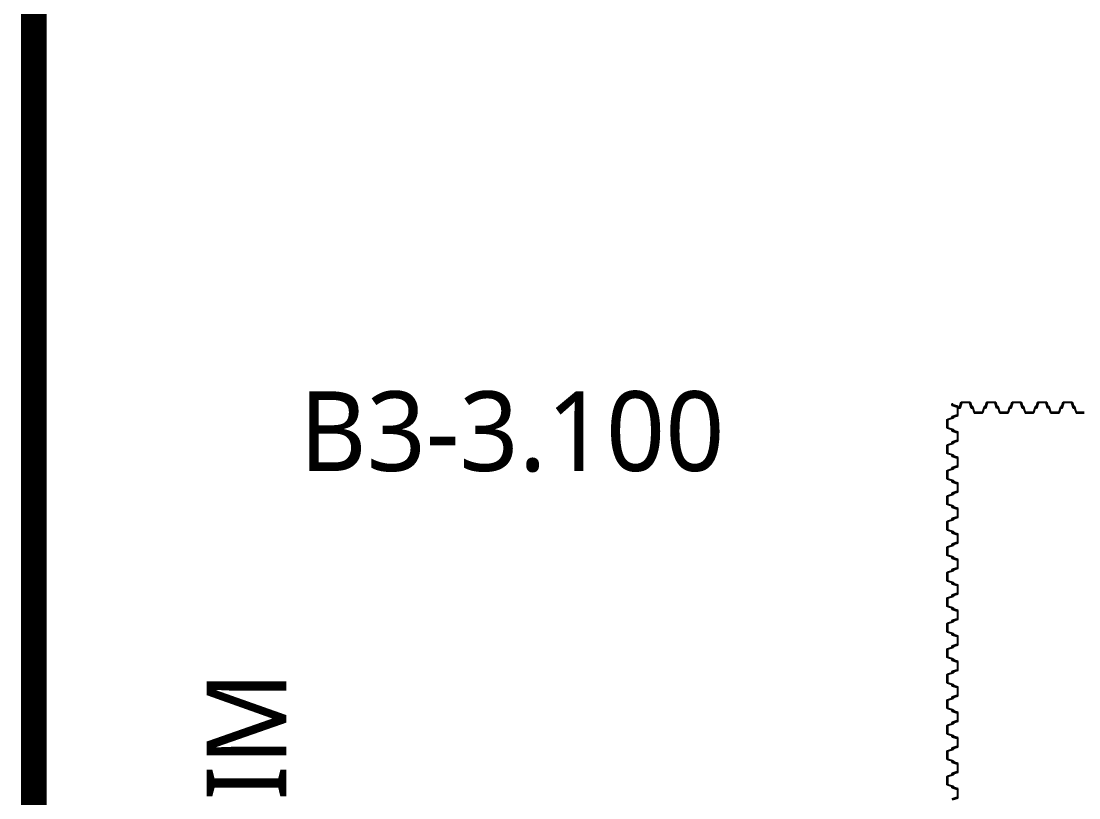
# Model space of a CAD drawing. Header units: millimetres. Extents: x -383953 to 676589, y -101685 to 196247.
# Drawn here: x -800 to 32394, y 56870 to 81245 of the extents above; entities that cross this region are included whole.
import ezdxf
from ezdxf.enums import TextEntityAlignment as Align

# ---------------------------------------------------------------- set-up
doc = ezdxf.new("R2010")
doc.units = ezdxf.units.MM
doc.layers.add('C-TEXT', color=7, linetype='Continuous')
doc.layers.add('SHEET Pile', color=2, linetype='Continuous')
doc.layers.add('NDC_S_DIM', color=1, linetype='Continuous', lineweight=15)
doc.styles.add('JY-T', font='malgun.ttf')

msp = doc.modelspace()

# ---------------------------------------------------------------- hatches: boundary and pattern name
at = {"layer": 'NDC_S_DIM', "ltscale": 100}
h = msp.add_hatch(dxfattribs=at)
h.set_pattern_fill('CROSS', color=256, scale=50)
h.paths.add_polyline_path([(87300, 89500), (87300, 71950), (63350, 71950), (63350, 66800), (44500, 66800), (44500, 64200), (3550, 64200), (3550, 89500)], flags=17)
h.paths.add_polyline_path([(87300, 89500), (87300, 71950), (63350, 71950), (63350, 66800), (44500, 66800), (44500, 64200), (3550, 64200), (3550, 89500)], flags=17)

# ---------------------------------------------------------------- linework, layer by layer
at = {"layer": 'NDC_S_DIM', "color": 3, "ltscale": 100, "const_width": 800}
msp.add_lwpolyline([(-400, 89900), (-400, 44500)], dxfattribs=at)
at = {"layer": 'SHEET Pile'}
for points in [[(28415.7, 69189.8), (28578.9, 69139.8, -0.2992329), (28588.7, 69124.9), (28588.7, 68896.7, -0.2992329), (28578.9, 68881.8), (28415.4, 68831.6, 0.2992329), (28405.9, 68817.2), (28405.9, 68809.8, 0.5351003), (28426.4, 68796), (28442.4, 68801.7, 0.2992329), (28444.2, 68804.4), (28444.2, 68811.8, 0.5393699), (28440.1, 68814.5), (28422.8, 68807.1, -0.5393699), (28418.7, 68809.8), (28418.7, 68817.2, -0.2992329), (28420.5, 68819.9), (28591.7, 68873.4, 0.2992329), (28601.5, 68888.3), (28601.5, 69133.3, 0.2992329), (28591.7, 69148.2), (28420.5, 69201.7, -0.2992329), (28418.7, 69204.4), (28418.7, 69211.8, -0.5393699), (28422.8, 69214.5), (28440.1, 69207.1, 0.5393699), (28444.2, 69209.8), (28444.2, 69217.2, 0.2992329), (28442.4, 69219.9), (28426.4, 69225.6, 0.5351003), (28405.9, 69211.8), (28405.9, 69204.4, 0.2992329), (28415.4, 69190)], [(29021.6, 69104.3), (28971.6, 69267.5, 0.2992329), (28956.7, 69277.2), (28728.5, 69277.2, 0.2992329), (28713.6, 69267.5), (28663.4, 69104, -0.2992329), (28649, 69094.5), (28641.5, 69094.5, -0.5351003), (28627.8, 69114.9), (28633.5, 69131, -0.2992329), (28636.2, 69132.8), (28643.6, 69132.8, -0.5393699), (28646.3, 69128.6), (28638.8, 69111.4, 0.5393699), (28641.5, 69107.2), (28649, 69107.2, 0.2992329), (28651.7, 69109), (28705.2, 69280.2, -0.2992329), (28720.1, 69290), (28965.1, 69290, -0.2992329), (28980, 69280.2), (29033.5, 69109, 0.2992329), (29036.2, 69107.2), (29043.6, 69107.2, 0.5393699), (29046.3, 69111.4), (29038.8, 69128.6, -0.5393699), (29041.5, 69132.8), (29049, 69132.8, -0.2992329), (29051.7, 69131), (29057.4, 69114.9, -0.5351003), (29043.6, 69094.5), (29036.2, 69094.5, -0.2992329), (29021.8, 69104)], [(29421.6, 69135.7), (29371.6, 68972.5, -0.2992329), (29356.7, 68962.8), (29128.5, 68962.8, -0.2992329), (29113.6, 68972.5), (29063.4, 69136, 0.2992329), (29049, 69145.5), (29041.5, 69145.5, 0.5351003), (29027.8, 69125.1), (29033.5, 69109, 0.2992329), (29036.2, 69107.2), (29043.6, 69107.2, 0.5393699), (29046.3, 69111.4), (29038.8, 69128.6, -0.5393699), (29041.5, 69132.8), (29049, 69132.8, -0.2992329), (29051.7, 69131), (29105.2, 68959.8, 0.2992329), (29120.1, 68950), (29365.1, 68950, 0.2992329), (29380, 68959.8), (29433.5, 69131, -0.2992329), (29436.2, 69132.8), (29443.6, 69132.8, -0.5393699), (29446.3, 69128.6), (29438.8, 69111.4, 0.5393699), (29441.5, 69107.2), (29449, 69107.2, 0.2992329), (29451.7, 69109), (29457.4, 69125.1, 0.5351003), (29443.6, 69145.5), (29436.2, 69145.5, 0.2992329), (29421.8, 69136)], [(29821.6, 69104.3), (29771.6, 69267.5, 0.2992329), (29756.7, 69277.2), (29528.5, 69277.2, 0.2992329), (29513.6, 69267.5), (29463.4, 69104, -0.2992329), (29449, 69094.5), (29441.5, 69094.5, -0.5351003), (29427.8, 69114.9), (29433.5, 69131, -0.2992329), (29436.2, 69132.8), (29443.6, 69132.8, -0.5393699), (29446.3, 69128.6), (29438.8, 69111.4, 0.5393699), (29441.5, 69107.2), (29449, 69107.2, 0.2992329), (29451.7, 69109), (29505.2, 69280.2, -0.2992329), (29520.1, 69290), (29765.1, 69290, -0.2992329), (29780, 69280.2), (29833.5, 69109, 0.2992329), (29836.2, 69107.2), (29843.6, 69107.2, 0.5393699), (29846.3, 69111.4), (29838.8, 69128.6, -0.5393699), (29841.5, 69132.8), (29849, 69132.8, -0.2992329), (29851.7, 69131), (29857.4, 69114.9, -0.5351003), (29843.6, 69094.5), (29836.2, 69094.5, -0.2992329), (29821.8, 69104)], [(30221.6, 69135.7), (30171.6, 68972.5, -0.2992329), (30156.7, 68962.8), (29928.5, 68962.8, -0.2992329), (29913.6, 68972.5), (29863.4, 69136, 0.2992329), (29849, 69145.5), (29841.5, 69145.5, 0.5351003), (29827.8, 69125.1), (29833.5, 69109, 0.2992329), (29836.2, 69107.2), (29843.6, 69107.2, 0.5393699), (29846.3, 69111.4), (29838.8, 69128.6, -0.5393699), (29841.5, 69132.8), (29849, 69132.8, -0.2992329), (29851.7, 69131), (29905.2, 68959.8, 0.2992329), (29920.1, 68950), (30165.1, 68950, 0.2992329), (30180, 68959.8), (30233.5, 69131, -0.2992329), (30236.2, 69132.8), (30243.6, 69132.8, -0.5393699), (30246.3, 69128.6), (30238.8, 69111.4, 0.5393699), (30241.5, 69107.2), (30249, 69107.2, 0.2992329), (30251.7, 69109), (30257.4, 69125.1, 0.5351003), (30243.6, 69145.5), (30236.2, 69145.5, 0.2992329), (30221.8, 69136)], [(30621.6, 69104.3), (30571.6, 69267.5, 0.2992329), (30556.7, 69277.2), (30328.5, 69277.2, 0.2992329), (30313.6, 69267.5), (30263.4, 69104, -0.2992329), (30249, 69094.5), (30241.5, 69094.5, -0.5351003), (30227.8, 69114.9), (30233.5, 69131, -0.2992329), (30236.2, 69132.8), (30243.6, 69132.8, -0.5393699), (30246.3, 69128.6), (30238.8, 69111.4, 0.5393699), (30241.5, 69107.2), (30249, 69107.2, 0.2992329), (30251.7, 69109), (30305.2, 69280.2, -0.2992329), (30320.1, 69290), (30565.1, 69290, -0.2992329), (30580, 69280.2), (30633.5, 69109, 0.2992329), (30636.2, 69107.2), (30643.6, 69107.2, 0.5393699), (30646.3, 69111.4), (30638.8, 69128.6, -0.5393699), (30641.5, 69132.8), (30649, 69132.8, -0.2992329), (30651.7, 69131), (30657.4, 69114.9, -0.5351003), (30643.6, 69094.5), (30636.2, 69094.5, -0.2992329), (30621.8, 69104)], [(31021.6, 69135.7), (30971.6, 68972.5, -0.2992329), (30956.7, 68962.8), (30728.5, 68962.8, -0.2992329), (30713.6, 68972.5), (30663.4, 69136, 0.2992329), (30649, 69145.5), (30641.5, 69145.5, 0.5351003), (30627.8, 69125.1), (30633.5, 69109, 0.2992329), (30636.2, 69107.2), (30643.6, 69107.2, 0.5393699), (30646.3, 69111.4), (30638.8, 69128.6, -0.5393699), (30641.5, 69132.8), (30649, 69132.8, -0.2992329), (30651.7, 69131), (30705.2, 68959.8, 0.2992329), (30720.1, 68950), (30965.1, 68950, 0.2992329), (30980, 68959.8), (31033.5, 69131, -0.2992329), (31036.2, 69132.8), (31043.6, 69132.8, -0.5393699), (31046.3, 69128.6), (31038.8, 69111.4, 0.5393699), (31041.5, 69107.2), (31049, 69107.2, 0.2992329), (31051.7, 69109), (31057.4, 69125.1, 0.5351003), (31043.6, 69145.5), (31036.2, 69145.5, 0.2992329), (31021.8, 69136)], [(31421.6, 69104.3), (31371.6, 69267.5, 0.2992329), (31356.7, 69277.2), (31128.5, 69277.2, 0.2992329), (31113.6, 69267.5), (31063.4, 69104, -0.2992329), (31049, 69094.5), (31041.5, 69094.5, -0.5351003), (31027.8, 69114.9), (31033.5, 69131, -0.2992329), (31036.2, 69132.8), (31043.6, 69132.8, -0.5393699), (31046.3, 69128.6), (31038.8, 69111.4, 0.5393699), (31041.5, 69107.2), (31049, 69107.2, 0.2992329), (31051.7, 69109), (31105.2, 69280.2, -0.2992329), (31120.1, 69290), (31365.1, 69290, -0.2992329), (31380, 69280.2), (31433.5, 69109, 0.2992329), (31436.2, 69107.2), (31443.6, 69107.2, 0.5393699), (31446.3, 69111.4), (31438.8, 69128.6, -0.5393699), (31441.5, 69132.8), (31449, 69132.8, -0.2992329), (31451.7, 69131), (31457.4, 69114.9, -0.5351003), (31443.6, 69094.5), (31436.2, 69094.5, -0.2992329), (31421.8, 69104)], [(31821.6, 69135.7), (31771.6, 68972.5, -0.2992329), (31756.7, 68962.8), (31528.5, 68962.8, -0.2992329), (31513.6, 68972.5), (31463.4, 69136, 0.2992329), (31449, 69145.5), (31441.5, 69145.5, 0.5351003), (31427.8, 69125.1), (31433.5, 69109, 0.2992329), (31436.2, 69107.2), (31443.6, 69107.2, 0.5393699), (31446.3, 69111.4), (31438.8, 69128.6, -0.5393699), (31441.5, 69132.8), (31449, 69132.8, -0.2992329), (31451.7, 69131), (31505.2, 68959.8, 0.2992329), (31520.1, 68950), (31765.1, 68950, 0.2992329), (31780, 68959.8), (31833.5, 69131, -0.2992329), (31836.2, 69132.8), (31843.6, 69132.8, -0.5393699), (31846.3, 69128.6), (31838.8, 69111.4, 0.5393699), (31841.5, 69107.2), (31849, 69107.2, 0.2992329), (31851.7, 69109), (31857.4, 69125.1, 0.5351003), (31843.6, 69145.5), (31836.2, 69145.5, 0.2992329), (31821.8, 69136)], [(32221.6, 69104.3), (32171.6, 69267.5, 0.2992329), (32156.7, 69277.2), (31928.5, 69277.2, 0.2992329), (31913.6, 69267.5), (31863.4, 69104, -0.2992329), (31849, 69094.5), (31841.5, 69094.5, -0.5351003), (31827.8, 69114.9), (31833.5, 69131, -0.2992329), (31836.2, 69132.8), (31843.6, 69132.8, -0.5393699), (31846.3, 69128.6), (31838.8, 69111.4, 0.5393699), (31841.5, 69107.2), (31849, 69107.2, 0.2992329), (31851.7, 69109), (31905.2, 69280.2, -0.2992329), (31920.1, 69290), (32165.1, 69290, -0.2992329), (32180, 69280.2), (32233.5, 69109, 0.2992329), (32236.2, 69107.2), (32243.6, 69107.2, 0.5393699), (32246.3, 69111.4), (32238.8, 69128.6, -0.5393699), (32241.5, 69132.8), (32249, 69132.8, -0.2992329), (32251.7, 69131), (32257.4, 69114.9, -0.5351003), (32243.6, 69094.5), (32236.2, 69094.5, -0.2992329), (32221.8, 69104)], [(32556.7, 68962.8), (32328.5, 68962.8, -0.2992329), (32313.6, 68972.5), (32263.4, 69136, 0.2992329), (32249, 69145.5), (32241.5, 69145.5, 0.5351003), (32227.8, 69125.1), (32233.5, 69109, 0.2992329), (32236.2, 69107.2), (32243.6, 69107.2, 0.5393699), (32246.3, 69111.4), (32238.8, 69128.6, -0.5393699), (32241.5, 69132.8), (32249, 69132.8, -0.2992329), (32251.7, 69131), (32305.2, 68959.8, 0.2992329), (32320.1, 68950), (32565.1, 68950, 0.2992329)], [(28447.2, 68789.8), (28284, 68739.8, 0.2992329), (28274.2, 68724.9), (28274.2, 68496.7, 0.2992329), (28284, 68481.8), (28447.5, 68431.6, -0.2992329), (28457, 68417.2), (28457, 68409.8, -0.5351003), (28436.5, 68396), (28420.5, 68401.7, -0.2992329), (28418.7, 68404.4), (28418.7, 68411.8, -0.5393699), (28422.8, 68414.5), (28440.1, 68407.1, 0.5393699), (28444.2, 68409.8), (28444.2, 68417.2, 0.2992329), (28442.4, 68419.9), (28271.2, 68473.4, -0.2992329), (28261.5, 68488.3), (28261.5, 68733.3, -0.2992329), (28271.2, 68748.2), (28442.4, 68801.7, 0.2992329), (28444.2, 68804.4), (28444.2, 68811.8, 0.5393699), (28440.1, 68814.5), (28422.8, 68807.1, -0.5393699), (28418.7, 68809.8), (28418.7, 68817.2, -0.2992329), (28420.5, 68819.9), (28436.5, 68825.6, -0.5351003), (28457, 68811.8), (28457, 68804.4, -0.2992329), (28447.5, 68790)], [(28415.7, 68389.8), (28578.9, 68339.8, -0.2992329), (28588.7, 68324.9), (28588.7, 68096.7, -0.2992329), (28578.9, 68081.8), (28415.4, 68031.6, 0.2992329), (28405.9, 68017.2), (28405.9, 68009.8, 0.5351003), (28426.4, 67996), (28442.4, 68001.7, 0.2992329), (28444.2, 68004.4), (28444.2, 68011.8, 0.5393699), (28440.1, 68014.5), (28422.8, 68007.1, -0.5393699), (28418.7, 68009.8), (28418.7, 68017.2, -0.2992329), (28420.5, 68019.9), (28591.7, 68073.4, 0.2992329), (28601.5, 68088.3), (28601.5, 68333.3, 0.2992329), (28591.7, 68348.2), (28420.5, 68401.7, -0.2992329), (28418.7, 68404.4), (28418.7, 68411.8, -0.5393699), (28422.8, 68414.5), (28440.1, 68407.1, 0.5393699), (28444.2, 68409.8), (28444.2, 68417.2, 0.2992329), (28442.4, 68419.9), (28426.4, 68425.6, 0.5351003), (28405.9, 68411.8), (28405.9, 68404.4, 0.2992329), (28415.4, 68390)], [(28447.2, 67989.8), (28284, 67939.8, 0.2992329), (28274.2, 67924.9), (28274.2, 67696.7, 0.2992329), (28284, 67681.8), (28447.5, 67631.6, -0.2992329), (28457, 67617.2), (28457, 67609.8, -0.5351003), (28436.5, 67596), (28420.5, 67601.7, -0.2992329), (28418.7, 67604.4), (28418.7, 67611.8, -0.5393699), (28422.8, 67614.5), (28440.1, 67607.1, 0.5393699), (28444.2, 67609.8), (28444.2, 67617.2, 0.2992329), (28442.4, 67619.9), (28271.2, 67673.4, -0.2992329), (28261.5, 67688.3), (28261.5, 67933.3, -0.2992329), (28271.2, 67948.2), (28442.4, 68001.7, 0.2992329), (28444.2, 68004.4), (28444.2, 68011.8, 0.5393699), (28440.1, 68014.5), (28422.8, 68007.1, -0.5393699), (28418.7, 68009.8), (28418.7, 68017.2, -0.2992329), (28420.5, 68019.9), (28436.5, 68025.6, -0.5351003), (28457, 68011.8), (28457, 68004.4, -0.2992329), (28447.5, 67990)], [(28415.7, 67589.8), (28578.9, 67539.8, -0.2992329), (28588.7, 67524.9), (28588.7, 67296.7, -0.2992329), (28578.9, 67281.8), (28415.4, 67231.6, 0.2992329), (28405.9, 67217.2), (28405.9, 67209.8, 0.5351003), (28426.4, 67196), (28442.4, 67201.7, 0.2992329), (28444.2, 67204.4), (28444.2, 67211.8, 0.5393699), (28440.1, 67214.5), (28422.8, 67207.1, -0.5393699), (28418.7, 67209.8), (28418.7, 67217.2, -0.2992329), (28420.5, 67219.9), (28591.7, 67273.4, 0.2992329), (28601.5, 67288.3), (28601.5, 67533.3, 0.2992329), (28591.7, 67548.2), (28420.5, 67601.7, -0.2992329), (28418.7, 67604.4), (28418.7, 67611.8, -0.5393699), (28422.8, 67614.5), (28440.1, 67607.1, 0.5393699), (28444.2, 67609.8), (28444.2, 67617.2, 0.2992329), (28442.4, 67619.9), (28426.4, 67625.6, 0.5351003), (28405.9, 67611.8), (28405.9, 67604.4, 0.2992329), (28415.4, 67590)], [(28447.2, 67189.8), (28284, 67139.8, 0.2992329), (28274.2, 67124.9), (28274.2, 66896.7, 0.2992329), (28284, 66881.8), (28447.5, 66831.6, -0.2992329), (28457, 66817.2), (28457, 66809.8, -0.5351003), (28436.5, 66796), (28420.5, 66801.7, -0.2992329), (28418.7, 66804.4), (28418.7, 66811.8, -0.5393699), (28422.8, 66814.5), (28440.1, 66807.1, 0.5393699), (28444.2, 66809.8), (28444.2, 66817.2, 0.2992329), (28442.4, 66819.9), (28271.2, 66873.4, -0.2992329), (28261.5, 66888.3), (28261.5, 67133.3, -0.2992329), (28271.2, 67148.2), (28442.4, 67201.7, 0.2992329), (28444.2, 67204.4), (28444.2, 67211.8, 0.5393699), (28440.1, 67214.5), (28422.8, 67207.1, -0.5393699), (28418.7, 67209.8), (28418.7, 67217.2, -0.2992329), (28420.5, 67219.9), (28436.5, 67225.6, -0.5351003), (28457, 67211.8), (28457, 67204.4, -0.2992329), (28447.5, 67190)], [(28415.7, 66789.8), (28578.9, 66739.8, -0.2992329), (28588.7, 66724.9), (28588.7, 66496.7, -0.2992329), (28578.9, 66481.8), (28415.4, 66431.6, 0.2992329), (28405.9, 66417.2), (28405.9, 66409.8, 0.5351003), (28426.4, 66396), (28442.4, 66401.7, 0.2992329), (28444.2, 66404.4), (28444.2, 66411.8, 0.5393699), (28440.1, 66414.5), (28422.8, 66407.1, -0.5393699), (28418.7, 66409.8), (28418.7, 66417.2, -0.2992329), (28420.5, 66419.9), (28591.7, 66473.4, 0.2992329), (28601.5, 66488.3), (28601.5, 66733.3, 0.2992329), (28591.7, 66748.2), (28420.5, 66801.7, -0.2992329), (28418.7, 66804.4), (28418.7, 66811.8, -0.5393699), (28422.8, 66814.5), (28440.1, 66807.1, 0.5393699), (28444.2, 66809.8), (28444.2, 66817.2, 0.2992329), (28442.4, 66819.9), (28426.4, 66825.6, 0.5351003), (28405.9, 66811.8), (28405.9, 66804.4, 0.2992329), (28415.4, 66790)], [(28447.2, 66389.8), (28284, 66339.8, 0.2992329), (28274.2, 66324.9), (28274.2, 66096.7, 0.2992329), (28284, 66081.8), (28447.5, 66031.6, -0.2992329), (28457, 66017.2), (28457, 66009.8, -0.5351003), (28436.5, 65996), (28420.5, 66001.7, -0.2992329), (28418.7, 66004.4), (28418.7, 66011.8, -0.5393699), (28422.8, 66014.5), (28440.1, 66007.1, 0.5393699), (28444.2, 66009.8), (28444.2, 66017.2, 0.2992329), (28442.4, 66019.9), (28271.2, 66073.4, -0.2992329), (28261.5, 66088.3), (28261.5, 66333.3, -0.2992329), (28271.2, 66348.2), (28442.4, 66401.7, 0.2992329), (28444.2, 66404.4), (28444.2, 66411.8, 0.5393699), (28440.1, 66414.5), (28422.8, 66407.1, -0.5393699), (28418.7, 66409.8), (28418.7, 66417.2, -0.2992329), (28420.5, 66419.9), (28436.5, 66425.6, -0.5351003), (28457, 66411.8), (28457, 66404.4, -0.2992329), (28447.5, 66390)], [(28415.7, 65989.8), (28578.9, 65939.8, -0.2992329), (28588.7, 65924.9), (28588.7, 65696.7, -0.2992329), (28578.9, 65681.8), (28415.4, 65631.6, 0.2992329), (28405.9, 65617.2), (28405.9, 65609.8, 0.5351003), (28426.4, 65596), (28442.4, 65601.7, 0.2992329), (28444.2, 65604.4), (28444.2, 65611.8, 0.5393699), (28440.1, 65614.5), (28422.8, 65607.1, -0.5393699), (28418.7, 65609.8), (28418.7, 65617.2, -0.2992329), (28420.5, 65619.9), (28591.7, 65673.4, 0.2992329), (28601.5, 65688.3), (28601.5, 65933.3, 0.2992329), (28591.7, 65948.2), (28420.5, 66001.7, -0.2992329), (28418.7, 66004.4), (28418.7, 66011.8, -0.5393699), (28422.8, 66014.5), (28440.1, 66007.1, 0.5393699), (28444.2, 66009.8), (28444.2, 66017.2, 0.2992329), (28442.4, 66019.9), (28426.4, 66025.6, 0.5351003), (28405.9, 66011.8), (28405.9, 66004.4, 0.2992329), (28415.4, 65990)], [(28447.2, 65589.8), (28284, 65539.8, 0.2992329), (28274.2, 65524.9), (28274.2, 65296.7, 0.2992329), (28284, 65281.8), (28447.5, 65231.6, -0.2992329), (28457, 65217.2), (28457, 65209.8, -0.5351003), (28436.5, 65196), (28420.5, 65201.7, -0.2992329), (28418.7, 65204.4), (28418.7, 65211.8, -0.5393699), (28422.8, 65214.5), (28440.1, 65207.1, 0.5393699), (28444.2, 65209.8), (28444.2, 65217.2, 0.2992329), (28442.4, 65219.9), (28271.2, 65273.4, -0.2992329), (28261.5, 65288.3), (28261.5, 65533.3, -0.2992329), (28271.2, 65548.2), (28442.4, 65601.7, 0.2992329), (28444.2, 65604.4), (28444.2, 65611.8, 0.5393699), (28440.1, 65614.5), (28422.8, 65607.1, -0.5393699), (28418.7, 65609.8), (28418.7, 65617.2, -0.2992329), (28420.5, 65619.9), (28436.5, 65625.6, -0.5351003), (28457, 65611.8), (28457, 65604.4, -0.2992329), (28447.5, 65590)], [(28415.7, 65189.8), (28578.9, 65139.8, -0.2992329), (28588.7, 65124.9), (28588.7, 64896.7, -0.2992329), (28578.9, 64881.8), (28415.4, 64831.6, 0.2992329), (28405.9, 64817.2), (28405.9, 64809.8, 0.5351003), (28426.4, 64796), (28442.4, 64801.7, 0.2992329), (28444.2, 64804.4), (28444.2, 64811.8, 0.5393699), (28440.1, 64814.5), (28422.8, 64807.1, -0.5393699), (28418.7, 64809.8), (28418.7, 64817.2, -0.2992329), (28420.5, 64819.9), (28591.7, 64873.4, 0.2992329), (28601.5, 64888.3), (28601.5, 65133.3, 0.2992329), (28591.7, 65148.2), (28420.5, 65201.7, -0.2992329), (28418.7, 65204.4), (28418.7, 65211.8, -0.5393699), (28422.8, 65214.5), (28440.1, 65207.1, 0.5393699), (28444.2, 65209.8), (28444.2, 65217.2, 0.2992329), (28442.4, 65219.9), (28426.4, 65225.6, 0.5351003), (28405.9, 65211.8), (28405.9, 65204.4, 0.2992329), (28415.4, 65190)], [(28447.2, 64789.8), (28284, 64739.8, 0.2992329), (28274.2, 64724.9), (28274.2, 64496.7, 0.2992329), (28284, 64481.8), (28447.5, 64431.6, -0.2992329), (28457, 64417.2), (28457, 64409.8, -0.5351003), (28436.5, 64396), (28420.5, 64401.7, -0.2992329), (28418.7, 64404.4), (28418.7, 64411.8, -0.5393699), (28422.8, 64414.5), (28440.1, 64407.1, 0.5393699), (28444.2, 64409.8), (28444.2, 64417.2, 0.2992329), (28442.4, 64419.9), (28271.2, 64473.4, -0.2992329), (28261.5, 64488.3), (28261.5, 64733.3, -0.2992329), (28271.2, 64748.2), (28442.4, 64801.7, 0.2992329), (28444.2, 64804.4), (28444.2, 64811.8, 0.5393699), (28440.1, 64814.5), (28422.8, 64807.1, -0.5393699), (28418.7, 64809.8), (28418.7, 64817.2, -0.2992329), (28420.5, 64819.9), (28436.5, 64825.6, -0.5351003), (28457, 64811.8), (28457, 64804.4, -0.2992329), (28447.5, 64790)], [(28415.7, 64389.8), (28578.9, 64339.8, -0.2992329), (28588.7, 64324.9), (28588.7, 64096.7, -0.2992329), (28578.9, 64081.8), (28415.4, 64031.6, 0.2992329), (28405.9, 64017.2), (28405.9, 64009.8, 0.5351003), (28426.4, 63996), (28442.4, 64001.7, 0.2992329), (28444.2, 64004.4), (28444.2, 64011.8, 0.5393699), (28440.1, 64014.5), (28422.8, 64007.1, -0.5393699), (28418.7, 64009.8), (28418.7, 64017.2, -0.2992329), (28420.5, 64019.9), (28591.7, 64073.4, 0.2992329), (28601.5, 64088.3), (28601.5, 64333.3, 0.2992329), (28591.7, 64348.2), (28420.5, 64401.7, -0.2992329), (28418.7, 64404.4), (28418.7, 64411.8, -0.5393699), (28422.8, 64414.5), (28440.1, 64407.1, 0.5393699), (28444.2, 64409.8), (28444.2, 64417.2, 0.2992329), (28442.4, 64419.9), (28426.4, 64425.6, 0.5351003), (28405.9, 64411.8), (28405.9, 64404.4, 0.2992329), (28415.4, 64390)], [(28447.2, 63989.8), (28284, 63939.8, 0.2992329), (28274.2, 63924.9), (28274.2, 63696.7, 0.2992329), (28284, 63681.8), (28447.5, 63631.6, -0.2992329), (28457, 63617.2), (28457, 63609.8, -0.5351003), (28436.5, 63596), (28420.5, 63601.7, -0.2992329), (28418.7, 63604.4), (28418.7, 63611.8, -0.5393699), (28422.8, 63614.5), (28440.1, 63607.1, 0.5393699), (28444.2, 63609.8), (28444.2, 63617.2, 0.2992329), (28442.4, 63619.9), (28271.2, 63673.4, -0.2992329), (28261.5, 63688.3), (28261.5, 63933.3, -0.2992329), (28271.2, 63948.2), (28442.4, 64001.7, 0.2992329), (28444.2, 64004.4), (28444.2, 64011.8, 0.5393699), (28440.1, 64014.5), (28422.8, 64007.1, -0.5393699), (28418.7, 64009.8), (28418.7, 64017.2, -0.2992329), (28420.5, 64019.9), (28436.5, 64025.6, -0.5351003), (28457, 64011.8), (28457, 64004.4, -0.2992329), (28447.5, 63990)], [(28415.7, 63589.8), (28578.9, 63539.8, -0.2992329), (28588.7, 63524.9), (28588.7, 63296.7, -0.2992329), (28578.9, 63281.8), (28415.4, 63231.6, 0.2992329), (28405.9, 63217.2), (28405.9, 63209.8, 0.5351003), (28426.4, 63196), (28442.4, 63201.7, 0.2992329), (28444.2, 63204.4), (28444.2, 63211.8, 0.5393699), (28440.1, 63214.5), (28422.8, 63207.1, -0.5393699), (28418.7, 63209.8), (28418.7, 63217.2, -0.2992329), (28420.5, 63219.9), (28591.7, 63273.4, 0.2992329), (28601.5, 63288.3), (28601.5, 63533.3, 0.2992329), (28591.7, 63548.2), (28420.5, 63601.7, -0.2992329), (28418.7, 63604.4), (28418.7, 63611.8, -0.5393699), (28422.8, 63614.5), (28440.1, 63607.1, 0.5393699), (28444.2, 63609.8), (28444.2, 63617.2, 0.2992329), (28442.4, 63619.9), (28426.4, 63625.6, 0.5351003), (28405.9, 63611.8), (28405.9, 63604.4, 0.2992329), (28415.4, 63590)], [(28447.2, 63189.8), (28284, 63139.8, 0.2992329), (28274.2, 63124.9), (28274.2, 62896.7, 0.2992329), (28284, 62881.8), (28447.5, 62831.6, -0.2992329), (28457, 62817.2), (28457, 62809.8, -0.5351003), (28436.5, 62796), (28420.5, 62801.7, -0.2992329), (28418.7, 62804.4), (28418.7, 62811.8, -0.5393699), (28422.8, 62814.5), (28440.1, 62807.1, 0.5393699), (28444.2, 62809.8), (28444.2, 62817.2, 0.2992329), (28442.4, 62819.9), (28271.2, 62873.4, -0.2992329), (28261.5, 62888.3), (28261.5, 63133.3, -0.2992329), (28271.2, 63148.2), (28442.4, 63201.7, 0.2992329), (28444.2, 63204.4), (28444.2, 63211.8, 0.5393699), (28440.1, 63214.5), (28422.8, 63207.1, -0.5393699), (28418.7, 63209.8), (28418.7, 63217.2, -0.2992329), (28420.5, 63219.9), (28436.5, 63225.6, -0.5351003), (28457, 63211.8), (28457, 63204.4, -0.2992329), (28447.5, 63190)], [(28415.7, 62789.8), (28578.9, 62739.8, -0.2992329), (28588.7, 62724.9), (28588.7, 62496.7, -0.2992329), (28578.9, 62481.8), (28415.4, 62431.6, 0.2992329), (28405.9, 62417.2), (28405.9, 62409.8, 0.5351003), (28426.4, 62396), (28442.4, 62401.7, 0.2992329), (28444.2, 62404.4), (28444.2, 62411.8, 0.5393699), (28440.1, 62414.5), (28422.8, 62407.1, -0.5393699), (28418.7, 62409.8), (28418.7, 62417.2, -0.2992329), (28420.5, 62419.9), (28591.7, 62473.4, 0.2992329), (28601.5, 62488.3), (28601.5, 62733.3, 0.2992329), (28591.7, 62748.2), (28420.5, 62801.7, -0.2992329), (28418.7, 62804.4), (28418.7, 62811.8, -0.5393699), (28422.8, 62814.5), (28440.1, 62807.1, 0.5393699), (28444.2, 62809.8), (28444.2, 62817.2, 0.2992329), (28442.4, 62819.9), (28426.4, 62825.6, 0.5351003), (28405.9, 62811.8), (28405.9, 62804.4, 0.2992329), (28415.4, 62790)], [(28447.2, 62389.8), (28284, 62339.8, 0.2992329), (28274.2, 62324.9), (28274.2, 62096.7, 0.2992329), (28284, 62081.8), (28447.5, 62031.6, -0.2992329), (28457, 62017.2), (28457, 62009.8, -0.5351003), (28436.5, 61996), (28420.5, 62001.7, -0.2992329), (28418.7, 62004.4), (28418.7, 62011.8, -0.5393699), (28422.8, 62014.5), (28440.1, 62007.1, 0.5393699), (28444.2, 62009.8), (28444.2, 62017.2, 0.2992329), (28442.4, 62019.9), (28271.2, 62073.4, -0.2992329), (28261.5, 62088.3), (28261.5, 62333.3, -0.2992329), (28271.2, 62348.2), (28442.4, 62401.7, 0.2992329), (28444.2, 62404.4), (28444.2, 62411.8, 0.5393699), (28440.1, 62414.5), (28422.8, 62407.1, -0.5393699), (28418.7, 62409.8), (28418.7, 62417.2, -0.2992329), (28420.5, 62419.9), (28436.5, 62425.6, -0.5351003), (28457, 62411.8), (28457, 62404.4, -0.2992329), (28447.5, 62390)], [(28415.7, 61989.8), (28578.9, 61939.8, -0.2992329), (28588.7, 61924.9), (28588.7, 61696.7, -0.2992329), (28578.9, 61681.8), (28415.4, 61631.6, 0.2992329), (28405.9, 61617.2), (28405.9, 61609.8, 0.5351003), (28426.4, 61596), (28442.4, 61601.7, 0.2992329), (28444.2, 61604.4), (28444.2, 61611.8, 0.5393699), (28440.1, 61614.5), (28422.8, 61607.1, -0.5393699), (28418.7, 61609.8), (28418.7, 61617.2, -0.2992329), (28420.5, 61619.9), (28591.7, 61673.4, 0.2992329), (28601.5, 61688.3), (28601.5, 61933.3, 0.2992329), (28591.7, 61948.2), (28420.5, 62001.7, -0.2992329), (28418.7, 62004.4), (28418.7, 62011.8, -0.5393699), (28422.8, 62014.5), (28440.1, 62007.1, 0.5393699), (28444.2, 62009.8), (28444.2, 62017.2, 0.2992329), (28442.4, 62019.9), (28426.4, 62025.6, 0.5351003), (28405.9, 62011.8), (28405.9, 62004.4, 0.2992329), (28415.4, 61990)], [(28447.2, 61589.8), (28284, 61539.8, 0.2992329), (28274.2, 61524.9), (28274.2, 61296.7, 0.2992329), (28284, 61281.8), (28447.5, 61231.6, -0.2992329), (28457, 61217.2), (28457, 61209.8, -0.5351003), (28436.5, 61196), (28420.5, 61201.7, -0.2992329), (28418.7, 61204.4), (28418.7, 61211.8, -0.5393699), (28422.8, 61214.5), (28440.1, 61207.1, 0.5393699), (28444.2, 61209.8), (28444.2, 61217.2, 0.2992329), (28442.4, 61219.9), (28271.2, 61273.4, -0.2992329), (28261.5, 61288.3), (28261.5, 61533.3, -0.2992329), (28271.2, 61548.2), (28442.4, 61601.7, 0.2992329), (28444.2, 61604.4), (28444.2, 61611.8, 0.5393699), (28440.1, 61614.5), (28422.8, 61607.1, -0.5393699), (28418.7, 61609.8), (28418.7, 61617.2, -0.2992329), (28420.5, 61619.9), (28436.5, 61625.6, -0.5351003), (28457, 61611.8), (28457, 61604.4, -0.2992329), (28447.5, 61590)], [(28415.7, 61189.8), (28578.9, 61139.8, -0.2992329), (28588.7, 61124.9), (28588.7, 60896.7, -0.2992329), (28578.9, 60881.8), (28415.4, 60831.6, 0.2992329), (28405.9, 60817.2), (28405.9, 60809.8, 0.5351003), (28426.4, 60796), (28442.4, 60801.7, 0.2992329), (28444.2, 60804.4), (28444.2, 60811.8, 0.5393699), (28440.1, 60814.5), (28422.8, 60807.1, -0.5393699), (28418.7, 60809.8), (28418.7, 60817.2, -0.2992329), (28420.5, 60819.9), (28591.7, 60873.4, 0.2992329), (28601.5, 60888.3), (28601.5, 61133.3, 0.2992329), (28591.7, 61148.2), (28420.5, 61201.7, -0.2992329), (28418.7, 61204.4), (28418.7, 61211.8, -0.5393699), (28422.8, 61214.5), (28440.1, 61207.1, 0.5393699), (28444.2, 61209.8), (28444.2, 61217.2, 0.2992329), (28442.4, 61219.9), (28426.4, 61225.6, 0.5351003), (28405.9, 61211.8), (28405.9, 61204.4, 0.2992329), (28415.4, 61190)], [(28447.2, 60789.8), (28284, 60739.8, 0.2992329), (28274.2, 60724.9), (28274.2, 60496.7, 0.2992329), (28284, 60481.8), (28447.5, 60431.6, -0.2992329), (28457, 60417.2), (28457, 60409.8, -0.5351003), (28436.5, 60396), (28420.5, 60401.7, -0.2992329), (28418.7, 60404.4), (28418.7, 60411.8, -0.5393699), (28422.8, 60414.5), (28440.1, 60407.1, 0.5393699), (28444.2, 60409.8), (28444.2, 60417.2, 0.2992329), (28442.4, 60419.9), (28271.2, 60473.4, -0.2992329), (28261.5, 60488.3), (28261.5, 60733.3, -0.2992329), (28271.2, 60748.2), (28442.4, 60801.7, 0.2992329), (28444.2, 60804.4), (28444.2, 60811.8, 0.5393699), (28440.1, 60814.5), (28422.8, 60807.1, -0.5393699), (28418.7, 60809.8), (28418.7, 60817.2, -0.2992329), (28420.5, 60819.9), (28436.5, 60825.6, -0.5351003), (28457, 60811.8), (28457, 60804.4, -0.2992329), (28447.5, 60790)], [(28415.7, 60389.8), (28578.9, 60339.8, -0.2992329), (28588.7, 60324.9), (28588.7, 60096.7, -0.2992329), (28578.9, 60081.8), (28415.4, 60031.6, 0.2992329), (28405.9, 60017.2), (28405.9, 60009.8, 0.5351003), (28426.4, 59996), (28442.4, 60001.7, 0.2992329), (28444.2, 60004.4), (28444.2, 60011.8, 0.5393699), (28440.1, 60014.5), (28422.8, 60007.1, -0.5393699), (28418.7, 60009.8), (28418.7, 60017.2, -0.2992329), (28420.5, 60019.9), (28591.7, 60073.4, 0.2992329), (28601.5, 60088.3), (28601.5, 60333.3, 0.2992329), (28591.7, 60348.2), (28420.5, 60401.7, -0.2992329), (28418.7, 60404.4), (28418.7, 60411.8, -0.5393699), (28422.8, 60414.5), (28440.1, 60407.1, 0.5393699), (28444.2, 60409.8), (28444.2, 60417.2, 0.2992329), (28442.4, 60419.9), (28426.4, 60425.6, 0.5351003), (28405.9, 60411.8), (28405.9, 60404.4, 0.2992329), (28415.4, 60390)], [(28447.2, 59989.8), (28284, 59939.8, 0.2992329), (28274.2, 59924.9), (28274.2, 59696.7, 0.2992329), (28284, 59681.8), (28447.5, 59631.6, -0.2992329), (28457, 59617.2), (28457, 59609.8, -0.5351003), (28436.5, 59596), (28420.5, 59601.7, -0.2992329), (28418.7, 59604.4), (28418.7, 59611.8, -0.5393699), (28422.8, 59614.5), (28440.1, 59607.1, 0.5393699), (28444.2, 59609.8), (28444.2, 59617.2, 0.2992329), (28442.4, 59619.9), (28271.2, 59673.4, -0.2992329), (28261.5, 59688.3), (28261.5, 59933.3, -0.2992329), (28271.2, 59948.2), (28442.4, 60001.7, 0.2992329), (28444.2, 60004.4), (28444.2, 60011.8, 0.5393699), (28440.1, 60014.5), (28422.8, 60007.1, -0.5393699), (28418.7, 60009.8), (28418.7, 60017.2, -0.2992329), (28420.5, 60019.9), (28436.5, 60025.6, -0.5351003), (28457, 60011.8), (28457, 60004.4, -0.2992329), (28447.5, 59990)], [(28415.7, 59589.8), (28578.9, 59539.8, -0.2992329), (28588.7, 59524.9), (28588.7, 59296.7, -0.2992329), (28578.9, 59281.8), (28415.4, 59231.6, 0.2992329), (28405.9, 59217.2), (28405.9, 59209.8, 0.5351003), (28426.4, 59196), (28442.4, 59201.7, 0.2992329), (28444.2, 59204.4), (28444.2, 59211.8, 0.5393699), (28440.1, 59214.5), (28422.8, 59207.1, -0.5393699), (28418.7, 59209.8), (28418.7, 59217.2, -0.2992329), (28420.5, 59219.9), (28591.7, 59273.4, 0.2992329), (28601.5, 59288.3), (28601.5, 59533.3, 0.2992329), (28591.7, 59548.2), (28420.5, 59601.7, -0.2992329), (28418.7, 59604.4), (28418.7, 59611.8, -0.5393699), (28422.8, 59614.5), (28440.1, 59607.1, 0.5393699), (28444.2, 59609.8), (28444.2, 59617.2, 0.2992329), (28442.4, 59619.9), (28426.4, 59625.6, 0.5351003), (28405.9, 59611.8), (28405.9, 59604.4, 0.2992329), (28415.4, 59590)], [(28447.2, 59189.8), (28284, 59139.8, 0.2992329), (28274.2, 59124.9), (28274.2, 58896.7, 0.2992329), (28284, 58881.8), (28447.5, 58831.6, -0.2992329), (28457, 58817.2), (28457, 58809.8, -0.5351003), (28436.5, 58796), (28420.5, 58801.7, -0.2992329), (28418.7, 58804.4), (28418.7, 58811.8, -0.5393699), (28422.8, 58814.5), (28440.1, 58807.1, 0.5393699), (28444.2, 58809.8), (28444.2, 58817.2, 0.2992329), (28442.4, 58819.9), (28271.2, 58873.4, -0.2992329), (28261.5, 58888.3), (28261.5, 59133.3, -0.2992329), (28271.2, 59148.2), (28442.4, 59201.7, 0.2992329), (28444.2, 59204.4), (28444.2, 59211.8, 0.5393699), (28440.1, 59214.5), (28422.8, 59207.1, -0.5393699), (28418.7, 59209.8), (28418.7, 59217.2, -0.2992329), (28420.5, 59219.9), (28436.5, 59225.6, -0.5351003), (28457, 59211.8), (28457, 59204.4, -0.2992329), (28447.5, 59190)], [(28415.7, 58789.8), (28578.9, 58739.8, -0.2992329), (28588.7, 58724.9), (28588.7, 58496.7, -0.2992329), (28578.9, 58481.8), (28415.4, 58431.6, 0.2992329), (28405.9, 58417.2), (28405.9, 58409.8, 0.5351003), (28426.4, 58396), (28442.4, 58401.7, 0.2992329), (28444.2, 58404.4), (28444.2, 58411.8, 0.5393699), (28440.1, 58414.5), (28422.8, 58407.1, -0.5393699), (28418.7, 58409.8), (28418.7, 58417.2, -0.2992329), (28420.5, 58419.9), (28591.7, 58473.4, 0.2992329), (28601.5, 58488.3), (28601.5, 58733.3, 0.2992329), (28591.7, 58748.2), (28420.5, 58801.7, -0.2992329), (28418.7, 58804.4), (28418.7, 58811.8, -0.5393699), (28422.8, 58814.5), (28440.1, 58807.1, 0.5393699), (28444.2, 58809.8), (28444.2, 58817.2, 0.2992329), (28442.4, 58819.9), (28426.4, 58825.6, 0.5351003), (28405.9, 58811.8), (28405.9, 58804.4, 0.2992329), (28415.4, 58790)], [(28447.2, 58389.8), (28284, 58339.8, 0.2992329), (28274.2, 58324.9), (28274.2, 58096.7, 0.2992329), (28284, 58081.8), (28447.5, 58031.6, -0.2992329), (28457, 58017.2), (28457, 58009.8, -0.5351003), (28436.5, 57996), (28420.5, 58001.7, -0.2992329), (28418.7, 58004.4), (28418.7, 58011.8, -0.5393699), (28422.8, 58014.5), (28440.1, 58007.1, 0.5393699), (28444.2, 58009.8), (28444.2, 58017.2, 0.2992329), (28442.4, 58019.9), (28271.2, 58073.4, -0.2992329), (28261.5, 58088.3), (28261.5, 58333.3, -0.2992329), (28271.2, 58348.2), (28442.4, 58401.7, 0.2992329), (28444.2, 58404.4), (28444.2, 58411.8, 0.5393699), (28440.1, 58414.5), (28422.8, 58407.1, -0.5393699), (28418.7, 58409.8), (28418.7, 58417.2, -0.2992329), (28420.5, 58419.9), (28436.5, 58425.6, -0.5351003), (28457, 58411.8), (28457, 58404.4, -0.2992329), (28447.5, 58390)], [(28415.7, 57989.8), (28578.9, 57939.8, -0.2992329), (28588.7, 57924.9), (28588.7, 57696.7, -0.2992329), (28578.9, 57681.8), (28415.4, 57631.6, 0.2992329), (28405.9, 57617.2), (28405.9, 57609.8, 0.5351003), (28426.4, 57596), (28442.4, 57601.7, 0.2992329), (28444.2, 57604.4), (28444.2, 57611.8, 0.5393699), (28440.1, 57614.5), (28422.8, 57607.1, -0.5393699), (28418.7, 57609.8), (28418.7, 57617.2, -0.2992329), (28420.5, 57619.9), (28591.7, 57673.4, 0.2992329), (28601.5, 57688.3), (28601.5, 57933.3, 0.2992329), (28591.7, 57948.2), (28420.5, 58001.7, -0.2992329), (28418.7, 58004.4), (28418.7, 58011.8, -0.5393699), (28422.8, 58014.5), (28440.1, 58007.1, 0.5393699), (28444.2, 58009.8), (28444.2, 58017.2, 0.2992329), (28442.4, 58019.9), (28426.4, 58025.6, 0.5351003), (28405.9, 58011.8), (28405.9, 58004.4, 0.2992329), (28415.4, 57990)], [(28415.7, 57989.8), (28578.9, 57939.8, -0.2992329), (28588.7, 57924.9), (28588.7, 57696.7, -0.2992329), (28578.9, 57681.8), (28415.4, 57631.6, 0.2992329), (28405.9, 57617.2), (28405.9, 57609.8, 0.5351003), (28426.4, 57596), (28442.4, 57601.7, 0.2992329), (28444.2, 57604.4), (28444.2, 57611.8, 0.5393699), (28440.1, 57614.5), (28422.8, 57607.1, -0.5393699), (28418.7, 57609.8), (28418.7, 57617.2, -0.2992329), (28420.5, 57619.9), (28591.7, 57673.4, 0.2992329), (28601.5, 57688.3), (28601.5, 57933.3, 0.2992329), (28591.7, 57948.2), (28420.5, 58001.7, -0.2992329), (28418.7, 58004.4), (28418.7, 58011.8, -0.5393699), (28422.8, 58014.5), (28440.1, 58007.1, 0.5393699), (28444.2, 58009.8), (28444.2, 58017.2, 0.2992329), (28442.4, 58019.9), (28426.4, 58025.6, 0.5351003), (28405.9, 58011.8), (28405.9, 58004.4, 0.2992329), (28415.4, 57990)], [(28447.2, 57589.8), (28284, 57539.8, 0.2992329), (28274.2, 57524.9), (28274.2, 57296.7, 0.2992329), (28284, 57281.8), (28447.5, 57231.6, -0.2992329), (28457, 57217.2), (28457, 57209.8, -0.5351003), (28436.5, 57196), (28420.5, 57201.7, -0.2992329), (28418.7, 57204.4), (28418.7, 57211.8, -0.5393699), (28422.8, 57214.5), (28440.1, 57207.1, 0.5393699), (28444.2, 57209.8), (28444.2, 57217.2, 0.2992329), (28442.4, 57219.9), (28271.2, 57273.4, -0.2992329), (28261.5, 57288.3), (28261.5, 57533.3, -0.2992329), (28271.2, 57548.2), (28442.4, 57601.7, 0.2992329), (28444.2, 57604.4), (28444.2, 57611.8, 0.5393699), (28440.1, 57614.5), (28422.8, 57607.1, -0.5393699), (28418.7, 57609.8), (28418.7, 57617.2, -0.2992329), (28420.5, 57619.9), (28436.5, 57625.6, -0.5351003), (28457, 57611.8), (28457, 57604.4, -0.2992329), (28447.5, 57590)], [(28447.2, 57589.8), (28284, 57539.8, 0.2992329), (28274.2, 57524.9), (28274.2, 57296.7, 0.2992329), (28284, 57281.8), (28447.5, 57231.6, -0.2992329), (28457, 57217.2), (28457, 57209.8, -0.5351003), (28436.5, 57196), (28420.5, 57201.7, -0.2992329), (28418.7, 57204.4), (28418.7, 57211.8, -0.5393699), (28422.8, 57214.5), (28440.1, 57207.1, 0.5393699), (28444.2, 57209.8), (28444.2, 57217.2, 0.2992329), (28442.4, 57219.9), (28271.2, 57273.4, -0.2992329), (28261.5, 57288.3), (28261.5, 57533.3, -0.2992329), (28271.2, 57548.2), (28442.4, 57601.7, 0.2992329), (28444.2, 57604.4), (28444.2, 57611.8, 0.5393699), (28440.1, 57614.5), (28422.8, 57607.1, -0.5393699), (28418.7, 57609.8), (28418.7, 57617.2, -0.2992329), (28420.5, 57619.9), (28436.5, 57625.6, -0.5351003), (28457, 57611.8), (28457, 57604.4, -0.2992329), (28447.5, 57590)], [(28420.5, 56819.9), (28591.7, 56873.4, 0.2992329), (28601.5, 56888.3), (28601.5, 57133.3, 0.2992329), (28591.7, 57148.2), (28420.5, 57201.7, -0.2992329), (28418.7, 57204.4), (28418.7, 57211.8, -0.5393699), (28422.8, 57214.5), (28440.1, 57207.1, 0.5393699), (28444.2, 57209.8), (28444.2, 57217.2, 0.2992329), (28442.4, 57219.9), (28426.4, 57225.6, 0.5351003), (28405.9, 57211.8), (28405.9, 57204.4, 0.2992329), (28415.4, 57190)], [(28415.7, 57189.8), (28578.9, 57139.8, -0.2992329), (28588.7, 57124.9), (28588.7, 56896.7, -0.2992329), (28578.9, 56881.8), (28415.4, 56831.6, 0.2992329)]]:
    msp.add_lwpolyline(points, format="xyb", dxfattribs=at)

# ---------------------------------------------------------------- texts
at = {"layer": 'C-TEXT', "style": 'JY-T'}
msp.add_text('B3-3.100', height=2500, dxfattribs=at).set_placement((14601.6, 68378.8), align=Align.MIDDLE_CENTER)
at = {"layer": 'C-TEXT', "color": 1, "style": 'JY-T'}
msp.add_text('IM', height=2500, rotation=90, dxfattribs=at).set_placement((6267.1, 58811.6), align=Align.MIDDLE_CENTER)

doc.saveas('drawing.dxf')
